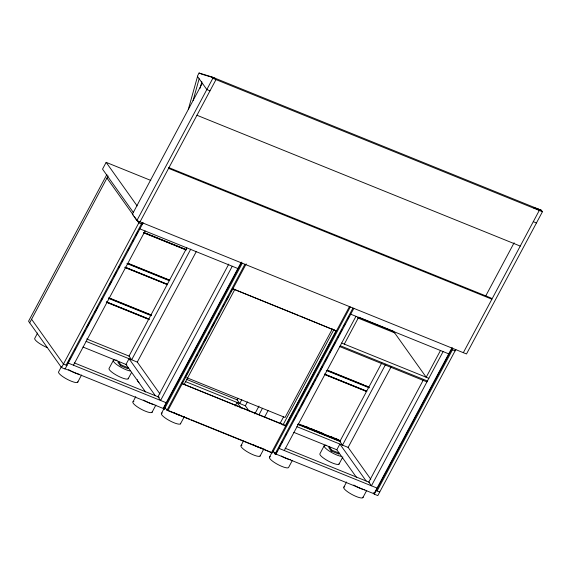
<?xml version="1.0" encoding="UTF-8"?>
<svg xmlns="http://www.w3.org/2000/svg" width="571" height="571" viewBox="0 0 571 571"><rect width="100%" height="100%" fill="white"/><g stroke="black" fill="none" stroke-linecap="round" stroke-linejoin="round"><path stroke-width="0.86" d="M188.309 109.454L197.523 76.478M193.062 100.546L199.151 78.762M199.971 88.419L201.849 81.717M150.801 180.429L106.149 162.357L102.53 169.13L133.514 212.676M106.898 174.498L28.55 321.23L61.547 367.603L65.058 369.023L143.107 222.861M29.678 322.815L108.105 175.939M37.586 333.036L34.867 338.139A10.899 2.505 28.1 0 0 47.293 347.611M202.32 83.216L132.365 214.225L136.876 220.563L466.5 353.963L542.45 211.72L541.436 210.292L211.812 76.899L199.065 73.031L197.352 76.236L206.83 89.554L209.992 90.832M136.876 220.563L212.826 78.327L211.812 76.899M61.447 366.568L58.72 371.671A10.899 2.505 28.1 0 0 67.399 379.401A10.899 2.505 28.1 0 0 77.87 381.664M61.547 367.603L139.588 221.441M140.038 221.848L215.988 79.605L214.974 78.177L202.234 74.309M66.086 365.105L141.465 223.932M68.242 362.142L69.077 360.572M69.919 359.002L70.754 357.432M74.53 350.366L75.365 348.795M82.488 335.455L85.008 330.745M87.099 326.819L89.618 322.108M90.454 320.538L92.552 316.612M95.064 311.909L95.899 310.339M96.742 308.768L97.577 307.198M101.353 300.132L102.188 298.562M109.311 285.222L110.988 282.081M113.922 276.585L116.441 271.875M118.532 267.949L119.375 266.379M121.887 261.668L122.722 260.098M128.175 249.898L129.01 248.328M132.786 241.262L133.621 239.692M136.134 234.981L137.811 231.847M141.929 224.139L142.743 222.611M73.445 365.197L145.113 230.977M77.663 382.299L81.553 375.004M113.472 360.194L109.189 368.216A10.899 2.505 28.1 0 0 117.862 375.946A10.899 2.505 28.1 0 0 128.332 378.209M120.374 365.683L120.852 364.79L118.425 361.386L117.947 362.278L120.374 365.683L127.933 368.745L128.411 367.852L120.852 364.79M186.845 247.757L129.01 356.076L131.658 359.801L190.757 249.127M128.125 378.844L131.63 372.278M159.959 393.947L137.283 362.078L196.381 251.404M133.043 401.748L135.77 396.645M228.771 264.095L157.946 396.745L160.594 400.471L232.261 266.25M151.986 412.376L155.876 405.082M241.14 262.432L163.17 408.451L64.78 368.63M241.804 262.11L163.456 408.843L164.334 409.2L242.261 263.252M161.507 413.261L163.841 408.886M350.316 306.977L272.388 452.931L166.968 410.263L244.895 264.316M181.921 383.327L182.763 381.756M185.275 377.046L187.795 372.342M189.886 368.416L190.728 366.846M191.563 365.276L192.398 363.706M193.241 362.135L194.076 360.565M196.174 356.639L197.009 355.069M199.529 350.358L201.206 347.218M204.14 341.729L206.652 337.018M208.743 333.093L209.586 331.523M212.098 326.812L214.196 322.886M216.709 318.183L217.551 316.612M218.386 315.042L219.221 313.472M222.997 306.406L223.832 304.835M226.352 300.125L228.029 296.984M230.962 291.495L232.633 288.355M246.194 263.888L167.845 410.62L167.56 410.221L189.779 419.214M184.212 384.254L234.917 289.276M180.443 423.889L184.34 416.602M237.9 398.244L237.065 399.807L239.72 403.533L241.797 399.636M235.181 406.031L237.079 402.462L241.205 408.258M248.949 410.877L245.337 405.803L247.421 401.913M254.83 413.868L258.991 406.074M241.105 445.473L243.439 441.098M259.148 414.475L262.474 408.244M264.773 416.751L268.099 410.52M260.041 456.101L263.93 448.806M279.904 423.696L283.68 416.63M332.393 328.853L285.072 417.48L186.674 377.659M282.888 425.138L334.021 329.381M285.172 426.066L336.305 330.302M349.438 306.627L271.51 452.575L260.533 447.85M269.569 457L271.903 452.625M353.834 308.404L275.907 454.352L275.029 454.002L352.957 308.055M276.007 453.246L277.149 451.104M279.512 446.686L280.347 445.116M281.189 443.546L282.024 441.975M285.8 434.909L286.635 433.339M293.758 419.999L296.278 415.288M298.369 411.363L299.211 409.792M301.724 405.082L303.815 401.163M306.334 396.452L307.169 394.882M308.012 393.312L308.847 391.742M310.945 387.816L311.78 386.246M312.623 384.676L313.458 383.105M314.293 381.535L315.135 379.965M317.226 376.039L318.068 374.476M320.581 369.765L322.258 366.625M325.192 361.129L327.704 356.418M329.802 352.493L332.315 347.789M333.157 346.219L335.248 342.293M337.768 337.582L338.603 336.012M339.445 334.442L340.28 332.872M341.115 331.301L341.958 329.731M344.049 325.805L344.891 324.235M347.404 319.532L349.081 316.391M284.294 450.533L355.961 316.313M344.32 344.113L358.595 317.376M292.402 460.333L288.512 467.628A10.899 2.505 28.1 0 1 275.772 463.338A10.899 2.505 28.1 0 1 270.426 456.729M324.321 445.523L320.038 453.545A10.899 2.505 28.1 0 0 328.71 461.275A10.899 2.505 28.1 0 0 339.181 463.538M331.223 451.011L331.701 450.119L329.274 446.715L328.796 447.607L331.223 451.011L338.781 454.066L339.253 453.181L331.701 450.119M381.771 362.913L339.859 441.404L342.507 445.13L385.675 364.284M356.411 477.292L336.826 449.77L339.873 444.067L366.161 481.003M338.974 464.173L342.871 456.879M370.807 479.276L348.132 447.407L391.299 366.561M343.892 487.077L346.618 481.974M423.275 380.036L368.795 482.074L371.443 485.8L443.11 351.579M440.477 350.508L426.202 377.245L393.769 331.665M362.835 497.705L366.725 490.41M451.989 347.76L374.019 493.779L275.629 453.959M455.858 349.431L377.816 495.599L374.305 494.172L452.346 348.01M377.088 490.967L452.468 349.795M485.635 296.128L514.121 242.782M463.338 352.678L539.288 210.435L538.275 209.015L534.028 207.723M533.792 207.972L541.436 210.292M212.826 78.327L542.45 211.72M199.065 73.031L202.948 74.601M533.293 221.669L536.455 222.947M196.952 115.256L520.252 246.087M168.573 167.517L491.046 298.019L491.888 299.204L168.595 168.374M142.343 224.289L138.832 222.868L134.199 216.366M451.582 349.438L455.101 350.858M358.745 317.212L393.476 331.266M139.488 228.707L237.886 268.527M350.337 314.036L448.735 353.856M357.396 317.797L394.782 332.922M144.42 232.69L186.589 249.755M143.928 232.64L185.796 249.584M143.392 232.704L186.082 249.984M298.29 315.299L232.476 288.662L336.419 331.009L299.939 315.963M341.686 343.05L428.835 378.316M340.259 345.719L427.408 380.985M339.781 346.611L426.93 381.878M128.475 263.452L169.523 280.068M127.94 263.517L169.808 280.461M126.933 263.545L169.102 280.611M125.035 267.114L167.203 284.18M125.37 267.399L167.239 284.344M124.835 267.464L167.524 284.743M327.811 370.351L363.927 384.968M365.568 385.632L368.031 386.631M327.269 370.415L369.137 387.359M326.269 370.443L369.266 387.845M324.364 374.005L366.532 391.071M325.527 374.626L366.568 391.242M324.985 374.69L366.853 391.635M109.097 297.884L150.965 314.821M108.554 297.948L151.244 315.221M108.376 298.305L151.372 315.706M106.47 301.873L149.466 319.268M106.756 302.08L148.624 319.025M106.27 302.223L148.96 319.496M306.32 426.701L308.797 427.708M310.453 428.378L314.585 430.049M316.241 430.72L322.858 433.396M330.295 436.408L332.779 437.415M334.428 438.078L338.567 439.756M301.624 425.002L339.388 440.284M298.619 424.067L340.487 441.012M298.069 424.21L340.237 441.276M86.678 338.946L129.674 356.347M186.738 379.437L237.75 400.085M297.527 424.274L340.523 441.676M86.021 341.33L137.283 362.078M185.282 381.499L245.337 405.803M296.87 426.658L348.132 447.407M82.973 347.04L126.798 364.769M293.822 432.368L336.833 449.77M74.266 362.885L159.43 397.345M285.115 448.206L369.458 482.345M67.821 362.928L166.218 402.748M278.669 448.256L377.067 488.077M66.964 365.461L63.452 364.041L31.583 319.253M376.203 490.61L379.722 492.031M191.421 419.878L258.884 447.179M373.277 492.73L374.305 494.172M106.149 162.357L137.133 205.903M106.963 178.081L133.171 214.924M274.365 452.189L275.907 454.352M272.974 451.111L275.029 454.002M164.912 407.373L166.968 410.263M155.312 395.674L129.025 358.738L125.977 364.441L145.562 391.963M163.306 407.758L164.334 409.2M130.117 370.979A10.899 2.505 28.1 0 1 117.426 365.083A10.899 2.505 28.1 0 1 114.321 359.923M115.763 360.037A10.899 2.505 28.1 0 1 117.005 360.322M79.654 374.433A10.899 2.505 28.1 0 1 71.047 371.043M70.426 370.7A10.899 2.505 28.1 0 1 68.613 369.63M152.193 411.741A10.899 2.505 28.1 0 1 140.466 408.8A10.899 2.505 28.1 0 1 133.899 401.477M153.977 404.511A10.899 2.505 28.1 0 1 143.528 400.071M180.65 423.261A10.899 2.505 28.1 0 1 168.93 420.313A10.899 2.505 28.1 0 1 162.357 412.997M180.507 415.545A10.899 2.505 28.1 0 1 173.834 412.633M138.974 382.513A10.899 2.505 28.1 0 1 137.647 379.729M260.248 455.472A10.899 2.505 28.1 0 1 248.521 452.525A10.899 2.505 28.1 0 1 241.954 445.209M262.032 448.235A10.899 2.505 28.1 0 1 260.79 447.957M260.105 447.75A10.899 2.505 28.1 0 1 255.33 445.823M254.695 445.508A10.899 2.505 28.1 0 1 252.803 444.502M290.496 459.762A10.899 2.505 28.1 0 1 281.275 456.029M363.042 497.07A10.899 2.505 28.1 0 1 351.315 494.129A10.899 2.505 28.1 0 1 344.748 486.806M364.826 489.839A10.899 2.505 28.1 0 1 353.784 485.036M340.966 456.308A10.899 2.505 28.1 0 1 327.283 449.684A10.899 2.505 28.1 0 1 326.612 445.366M285.507 425.438L181.842 383.484L285.785 425.838L285.507 425.438"/></g></svg>
